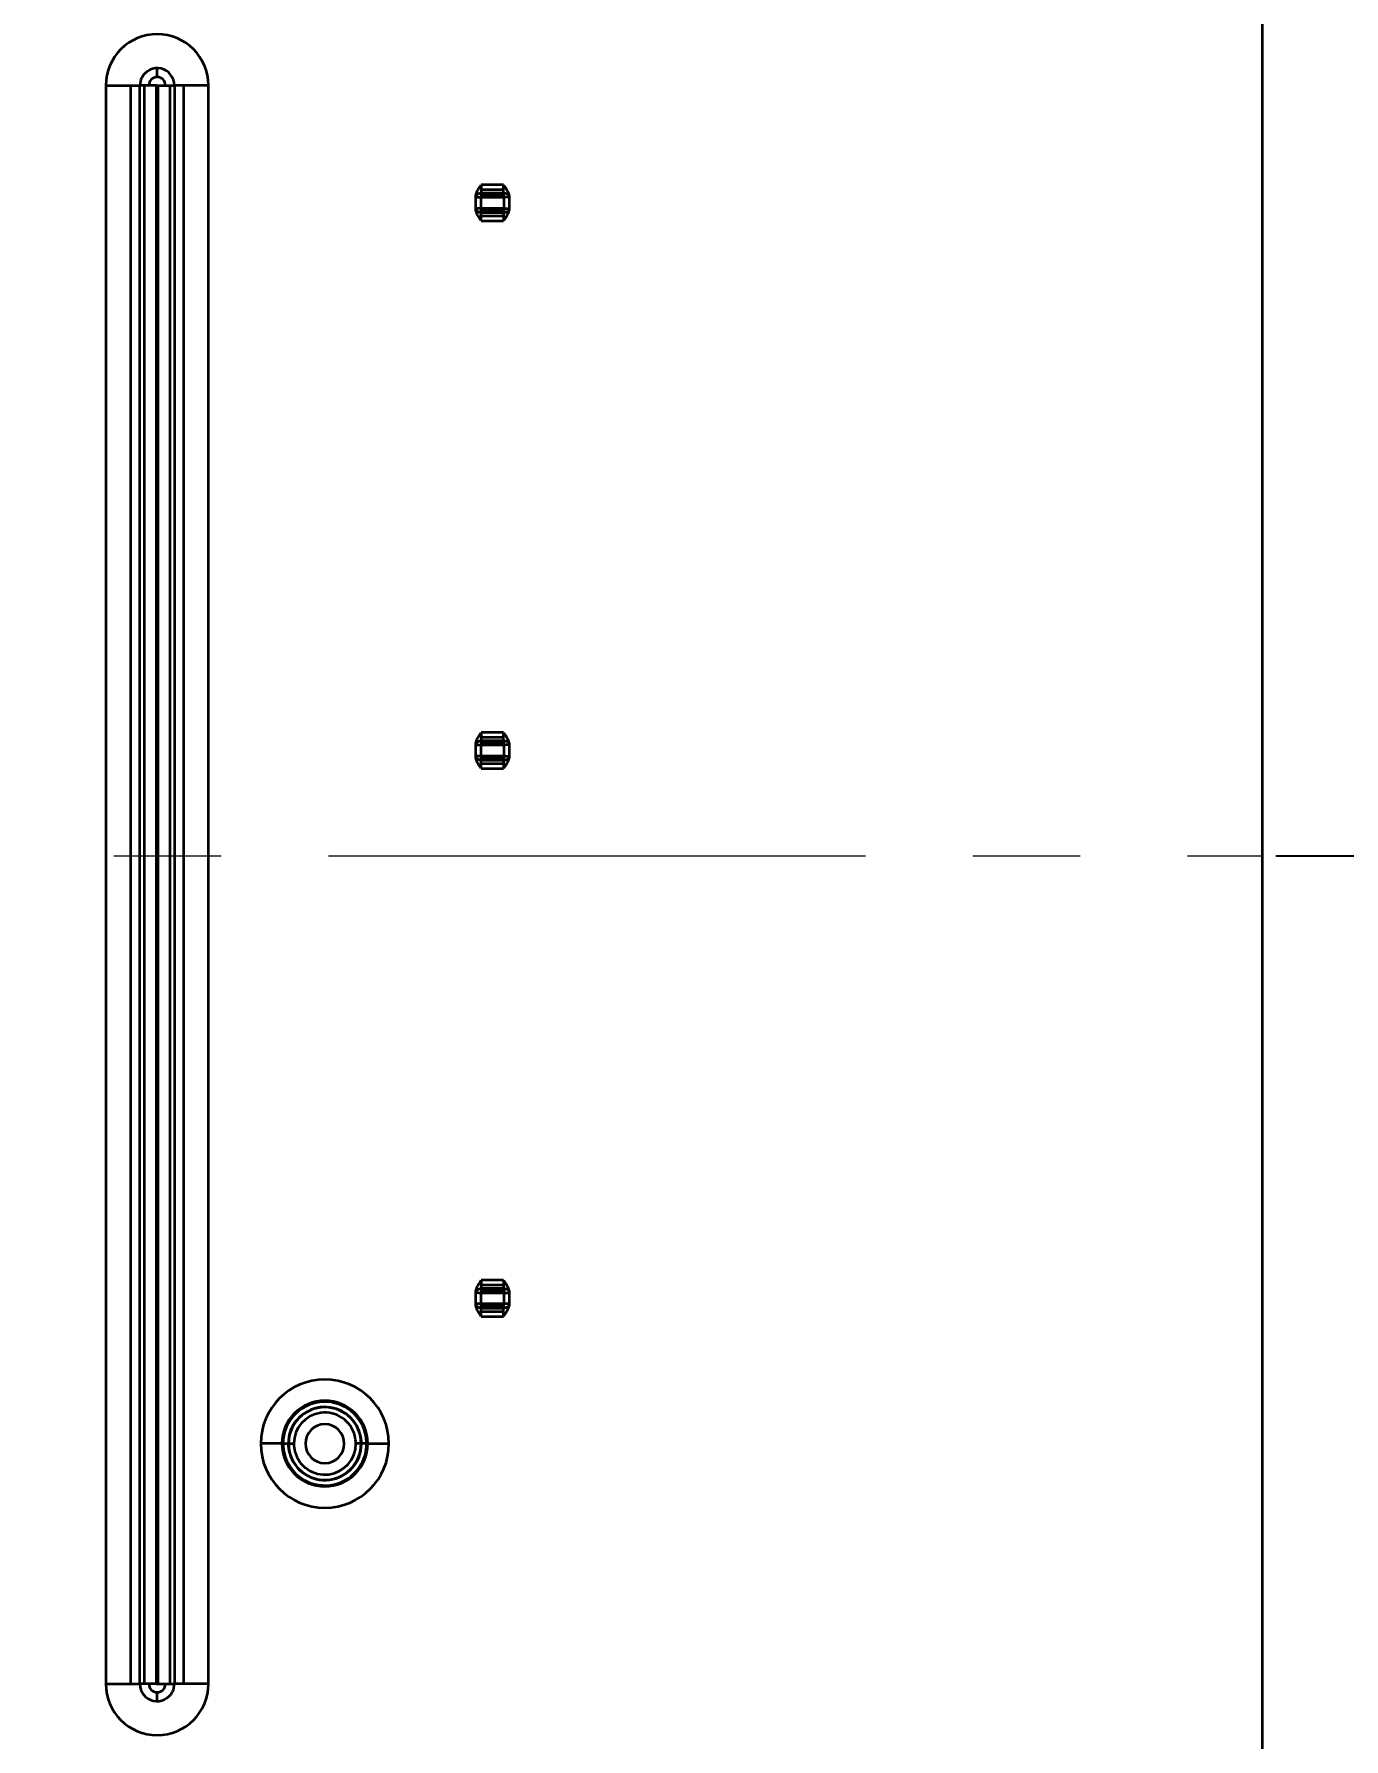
# Model space of a CAD drawing. Header units: millimetres. Extents: x -467 to 269, y 332 to 784.
# Drawn here: x -107.1 to 10.6, y 497.5 to 650.7 of the extents above; entities that cross this region are included whole.
import ezdxf

# ---------------------------------------------------------------- set-up
doc = ezdxf.new("R2010")
doc.units = ezdxf.units.MM
doc.linetypes.add('CENTER', pattern=[50.8, 31.75, -6.35, 6.35, -6.35])
doc.layers.add('1', color=7, linetype='Continuous', true_color=0xffffff)
doc.layers.add('10', color=7, linetype='Continuous', true_color=0xffffff)
doc.layers.add('dim', color=82, linetype='Continuous', lineweight=9)
doc.styles.add('Capful-A', font='')
doc.styles.get('Capful-A').set_extended_font_data('Microsoft YaHei')
doc.dimstyles.new('Capful-A-2.5', dxfattribs={"dimscale": 2.5, "dimtxt": 2.5, "dimasz": 2.5, "dimexe": 1.5, "dimexo": 1, "dimgap": 1.5, "dimtad": 0, "dimdsep": 46, "dimtxsty": 'Capful-A', "dimcen": 0, "dimclrt": 7, "dimazin": 2, "dimtfac": 1, "dimtmove": 0, "dimatfit": 3, "dimfxl": 0, "dimtolj": 1, "dimtzin": 0, "dimarcsym": 0})

# ---------------------------------------------------------------- blocks, each defined once
blk = doc.blocks.new('*D32')
at = {"layer": 'Defpoints', "color": 0, "transparency": 16777216}
for p in [(-231.74, 576.87), (3.26, 576.87)]:
    blk.add_point(p, dxfattribs=at)
at = {"layer": 'dim', "color": 0, "lineweight": -2, "transparency": 16777216}
blk.add_line((4.51, 576.87), (16.55, 576.87), dxfattribs=at)
at = {"layer": 'dim', "color": 7, "transparency": 16777216, "insert": (19.87, 576.87), "char_height": 6.25, "attachment_point": 5, "style": 'Capful-A', "bg_fill": 3, "box_fill_scale": 1.1, "bg_fill_color": 256, "bg_fill_true_color": 13158600, "bg_fill_transparency": 0}
blk.add_mtext('\\A1;0', dxfattribs=at)
at = {"layer": 'Defpoints', "color": 0, "transparency": 16777216}
blk.add_point((16.55, 576.87), dxfattribs=at)

msp = doc.modelspace()

# ---------------------------------------------------------------- linework, layer by layer
at = {"layer": '1', "color": 1, "linetype": 'CENTER', "lineweight": 18, "ltscale": 1.52}
msp.add_line((-466.737, 576.87), (3.263, 576.87), dxfattribs=at)
at = {"layer": '10', "color": 7, "linetype": 'Continuous', "lineweight": 35}
for p, q in [((3.263, 710.543), (3.263, 487.295)), ((-96.062, 646.873), (-96.062, 647.677)), ((-100.668, 646.128), (-100.668, 502.413)), ((-100.668, 646.128), (-97.611, 646.128)), ((-98.465, 646.128), (-98.465, 502.413)), ((-96.807, 646.128), (-97.611, 646.128)), ((-97.611, 502.413), (-97.611, 646.128)), ((-97.197, 502.413), (-97.197, 646.128)), ((-96.129, 646.128), (-96.807, 646.128)), ((-96.129, 646.128), (-95.995, 646.128)), ((-96.129, 502.413), (-96.129, 646.128)), ((-95.995, 646.128), (-95.317, 646.128)), ((-95.995, 646.128), (-95.995, 502.413)), ((-95.317, 646.128), (-94.513, 646.128)), ((-94.927, 646.128), (-94.927, 502.413)), ((-91.456, 646.128), (-94.513, 646.128)), ((-94.513, 646.128), (-94.513, 502.413)), ((-93.659, 502.413), (-93.659, 646.128)), ((-91.456, 502.413), (-91.456, 646.128)), ((-67.42, 635.072), (-67.42, 636.079)), ((-64.931, 637.202), (-66.92, 637.202)), ((-66.92, 637.202), (-66.92, 636.452)), ((-64.923, 636.752), (-66.92, 636.752)), ((-64.905, 636.452), (-66.92, 636.452)), ((-66.92, 636.303), (-64.905, 636.303)), ((-64.405, 636.079), (-64.405, 635.072)), ((-66.92, 636.078), (-64.905, 636.078)), ((-66.92, 635.073), (-66.92, 636.078)), ((-64.905, 635.073), (-66.92, 635.073)), ((-64.905, 634.848), (-66.92, 634.848)), ((-66.92, 634.698), (-64.905, 634.698)), ((-66.92, 633.949), (-66.92, 634.698)), ((-64.905, 636.078), (-64.905, 635.073)), ((-66.92, 634.399), (-64.923, 634.399)), ((-66.92, 633.949), (-64.931, 633.949)), ((-66.92, 587.957), (-66.92, 587.207)), ((-64.931, 587.957), (-66.92, 587.957)), ((-64.923, 587.507), (-66.92, 587.507)), ((-64.905, 587.207), (-66.92, 587.207)), ((-66.92, 587.058), (-64.905, 587.058)), ((-67.42, 585.827), (-67.42, 586.834)), ((-66.92, 585.828), (-66.92, 586.833)), ((-66.92, 586.833), (-64.905, 586.833)), ((-64.905, 585.828), (-66.92, 585.828)), ((-64.905, 585.603), (-66.92, 585.603)), ((-64.905, 586.833), (-64.905, 585.828)), ((-64.405, 586.834), (-64.405, 585.827)), ((-66.92, 585.453), (-64.905, 585.453)), ((-66.92, 584.704), (-66.92, 585.453)), ((-66.92, 585.154), (-64.923, 585.154)), ((-66.92, 584.704), (-64.931, 584.704)), ((-66.92, 538.712), (-66.92, 537.962)), ((-64.931, 538.712), (-66.92, 538.712)), ((-64.923, 538.262), (-66.92, 538.262)), ((-67.42, 536.582), (-67.42, 537.589)), ((-64.905, 537.962), (-66.92, 537.962)), ((-66.92, 537.813), (-64.905, 537.813)), ((-66.92, 537.588), (-64.905, 537.588)), ((-66.92, 536.583), (-66.92, 537.588)), ((-64.905, 536.583), (-66.92, 536.583)), ((-64.905, 537.588), (-64.905, 536.583)), ((-64.405, 537.589), (-64.405, 536.582)), ((-64.905, 536.358), (-66.92, 536.358)), ((-66.92, 536.208), (-64.905, 536.208)), ((-66.92, 535.459), (-66.92, 536.208)), ((-66.92, 535.909), (-64.923, 535.909)), ((-66.92, 535.459), (-64.931, 535.459)), ((-84.743, 524.02), (-86.751, 524.02)), ((-84.743, 524.02), (-84.278, 524.02)), ((-84.278, 524.02), (-83.776, 524.02)), ((-77.696, 524.02), (-78.198, 524.02)), ((-77.231, 524.02), (-77.696, 524.02)), ((-77.231, 524.02), (-75.223, 524.02)), ((-100.668, 502.413), (-97.611, 502.413)), ((-96.807, 502.413), (-97.611, 502.413)), ((-96.129, 502.413), (-96.807, 502.413)), ((-96.129, 502.413), (-95.995, 502.413)), ((-96.062, 500.864), (-96.062, 501.668)), ((-95.995, 502.413), (-95.317, 502.413)), ((-95.317, 502.413), (-94.513, 502.413)), ((-91.456, 502.413), (-94.513, 502.413))]:
    msp.add_line(p, q, dxfattribs=at)
for centre, radius, start, end in [((-96.062, 646.128), 4.606, 0, 180), ((-96.062, 646.128), 1.549, 153.57398, 180), ((-96.062, 646.128), 1.549, 0, 153.57398), ((-96.062, 646.128), 0.745, 360, 180), ((-80.987, 524.02), 5.764, 360, 180), ((-80.987, 524.02), 3.856, 360, 180), ((-80.987, 524.02), 3.756, 14.39835, 180), ((-80.987, 524.02), 3.291, 14.60303, 180), ((-80.987, 524.02), 3.266, 0, 180), ((-80.987, 524.02), 2.789, 14.60303, 180), ((-80.987, 524.02), 1.75, 0, 180), ((-80.987, 524.02), 2.789, 0, 14.60303), ((-80.987, 524.02), 3.291, 360, 14.60303), ((-80.987, 524.02), 3.756, 360, 14.39835), ((-80.987, 524.02), 5.764, 180, 360), ((-80.987, 524.02), 3.856, 180, 360), ((-80.987, 524.02), 3.756, 180, 194.39835), ((-80.987, 524.02), 3.756, 194.39835, 0), ((-80.987, 524.02), 3.291, 180, 194.60303), ((-80.987, 524.02), 3.266, 180, 0), ((-80.987, 524.02), 3.291, 194.60303, 360), ((-80.987, 524.02), 2.789, 180, 194.60303), ((-80.987, 524.02), 2.789, 194.60303, 0), ((-80.987, 524.02), 1.75, 180, 0), ((-96.062, 502.413), 4.606, 180, 360), ((-96.062, 502.413), 1.549, 180, 333.57398), ((-96.062, 502.413), 0.745, 180, 0), ((-96.062, 502.413), 1.549, 333.57398, 360)]:
    msp.add_arc(centre, radius, start, end, dxfattribs=at)
for points, knots in [([(-67.42, 636.079), (-67.42, 636.132), (-67.415, 636.184), (-67.399, 636.287), (-67.387, 636.338), (-67.365, 636.413), (-67.357, 636.438), (-67.339, 636.488), (-67.33, 636.512), (-67.3, 636.584), (-67.278, 636.631), (-67.207, 636.769), (-67.153, 636.858), (-67.068, 636.988), (-67.039, 637.031), (-66.98, 637.117), (-66.95, 637.159), (-66.92, 637.202)], [0, 0, 0, 0, 0.125, 0.125, 0.25, 0.25, 0.3125, 0.3125, 0.375, 0.375, 0.5, 0.5, 0.75, 0.75, 0.875, 0.875, 1, 1, 1, 1]), ([(-67.42, 636.079), (-67.42, 636.103), (-67.416, 636.128), (-67.404, 636.176), (-67.394, 636.199), (-67.369, 636.244), (-67.354, 636.266), (-67.317, 636.307), (-67.297, 636.326), (-67.25, 636.36), (-67.225, 636.376), (-67.17, 636.403), (-67.141, 636.415), (-67.081, 636.433), (-67.049, 636.441), (-66.985, 636.45), (-66.952, 636.452), (-66.92, 636.452)], [0, 0, 0, 0, 0.125, 0.125, 0.25, 0.25, 0.375, 0.375, 0.5, 0.5, 0.625, 0.625, 0.75, 0.75, 0.875, 0.875, 1, 1, 1, 1]), ([(-67.42, 636.079), (-67.419, 636.079), (-67.419, 636.079), (-67.419, 636.079), (-67.418, 636.079), (-67.418, 636.079), (-67.417, 636.079), (-67.415, 636.079), (-67.414, 636.079), (-67.412, 636.079), (-67.411, 636.08), (-67.409, 636.08), (-67.407, 636.08), (-67.404, 636.08), (-67.402, 636.08), (-67.399, 636.08), (-67.397, 636.08), (-67.394, 636.08), (-67.391, 636.08), (-67.388, 636.08), (-67.384, 636.08), (-67.381, 636.08), (-67.378, 636.081), (-67.374, 636.081), (-67.37, 636.081), (-67.367, 636.081), (-67.363, 636.081), (-67.359, 636.081), (-67.355, 636.081), (-67.351, 636.081), (-67.347, 636.081), (-67.342, 636.081), (-67.338, 636.081), (-67.334, 636.081), (-67.33, 636.081), (-67.325, 636.081), (-67.321, 636.081), (-67.316, 636.081), (-67.312, 636.081), (-67.307, 636.081), (-67.303, 636.081), (-67.298, 636.081), (-67.294, 636.081), (-67.289, 636.081), (-67.285, 636.081), (-67.28, 636.081), (-67.275, 636.081), (-67.266, 636.081), (-67.251, 636.081), (-67.231, 636.081), (-67.21, 636.081), (-67.188, 636.081), (-67.166, 636.08), (-67.144, 636.08), (-67.122, 636.08), (-67.099, 636.08), (-67.077, 636.079), (-67.054, 636.079), (-67.031, 636.079), (-67.009, 636.078), (-66.986, 636.078), (-66.964, 636.078), (-66.942, 636.078), (-66.927, 636.078), (-66.92, 636.078)], [0, 0, 0, 0, 0.0136478, 0.0271798, 0.0405953, 0.0538936, 0.067074, 0.080136, 0.0930789, 0.1059023, 0.1186057, 0.1311886, 0.1436508, 0.1559918, 0.1682113, 0.1803091, 0.1922849, 0.2041385, 0.2158698, 0.2274786, 0.2389648, 0.2503284, 0.2615693, 0.2726875, 0.283683, 0.2945559, 0.3053063, 0.3159342, 0.3264397, 0.336823, 0.3470844, 0.3572239, 0.3672418, 0.3771383, 0.3869136, 0.3965681, 0.4061021, 0.4155158, 0.4248096, 0.4339838, 0.4430387, 0.4519749, 0.4607925, 0.4694922, 0.4780742, 0.486539, 0.4948871, 0.5031189, 0.5379003, 0.572099, 0.6057284, 0.6388039, 0.6713424, 0.7033624, 0.7348839, 0.7659281, 0.7965176, 0.826676, 0.8564277, 0.8857983, 0.9148138, 0.9435011, 0.9718873, 1, 1, 1, 1]), ([(-66.92, 636.452), (-66.92, 636.429), (-66.92, 636.403), (-66.92, 636.346), (-66.92, 636.315), (-66.92, 636.251), (-66.92, 636.217), (-66.92, 636.148), (-66.92, 636.113), (-66.92, 636.078)], [0, 0, 0, 0, 0.25, 0.25, 0.5, 0.5, 0.75, 0.75, 1, 1, 1, 1]), ([(-64.905, 636.452), (-64.905, 636.456), (-64.906, 636.463), (-64.907, 636.473), (-64.908, 636.484), (-64.909, 636.495), (-64.909, 636.506), (-64.91, 636.517), (-64.911, 636.528), (-64.912, 636.54), (-64.913, 636.551), (-64.913, 636.563), (-64.914, 636.575), (-64.915, 636.587), (-64.916, 636.599), (-64.916, 636.611), (-64.917, 636.623), (-64.918, 636.635), (-64.918, 636.648), (-64.919, 636.66), (-64.92, 636.673), (-64.92, 636.686), (-64.921, 636.698), (-64.921, 636.711), (-64.922, 636.724), (-64.922, 636.737), (-64.923, 636.75), (-64.923, 636.764), (-64.924, 636.777), (-64.924, 636.79), (-64.925, 636.803), (-64.925, 636.817), (-64.926, 636.83), (-64.926, 636.844), (-64.927, 636.857), (-64.927, 636.871), (-64.927, 636.885), (-64.928, 636.898), (-64.928, 636.912), (-64.928, 636.926), (-64.929, 636.939), (-64.929, 636.953), (-64.929, 636.967), (-64.929, 636.981), (-64.93, 636.995), (-64.93, 637.009), (-64.93, 637.022), (-64.93, 637.036), (-64.93, 637.05), (-64.931, 637.064), (-64.931, 637.078), (-64.931, 637.092), (-64.931, 637.105), (-64.931, 637.119), (-64.931, 637.133), (-64.931, 637.147), (-64.931, 637.16), (-64.931, 637.174), (-64.931, 637.188), (-64.931, 637.197), (-64.931, 637.202)], [0, 0, 0, 0, 0.0183311, 0.0366236, 0.0548776, 0.0730931, 0.0912701, 0.1094087, 0.1275087, 0.1455704, 0.1635936, 0.1815784, 0.1995248, 0.2174328, 0.2353025, 0.2531338, 0.2709268, 0.2886814, 0.3063978, 0.3240758, 0.3417156, 0.3593172, 0.3768805, 0.3944055, 0.4118924, 0.4293411, 0.4467516, 0.4641239, 0.4814581, 0.4987542, 0.5160122, 0.5332321, 0.5504139, 0.5675577, 0.5846635, 0.6017312, 0.6187609, 0.6357527, 0.6527065, 0.6696223, 0.6865002, 0.7033402, 0.7201423, 0.7369066, 0.753633, 0.7703215, 0.7869723, 0.8035852, 0.8201604, 0.8366978, 0.8531975, 0.8696595, 0.8860838, 0.9024704, 0.9188194, 0.9351307, 0.9514044, 0.9676405, 0.983839, 1, 1, 1, 1]), ([(-64.905, 636.078), (-64.905, 636.113), (-64.905, 636.148), (-64.905, 636.217), (-64.905, 636.251), (-64.905, 636.315), (-64.905, 636.346), (-64.905, 636.403), (-64.905, 636.429), (-64.905, 636.452)], [0, 0, 0, 0, 0.25, 0.25, 0.5, 0.5, 0.75, 0.75, 1, 1, 1, 1]), ([(-66.92, 635.073), (-66.923, 635.073), (-66.93, 635.073), (-66.941, 635.073), (-66.951, 635.073), (-66.962, 635.073), (-66.973, 635.073), (-66.983, 635.073), (-66.994, 635.073), (-67.005, 635.073), (-67.015, 635.073), (-67.026, 635.073), (-67.037, 635.073), (-67.047, 635.073), (-67.058, 635.073), (-67.068, 635.073), (-67.079, 635.073), (-67.089, 635.073), (-67.099, 635.073), (-67.11, 635.073), (-67.12, 635.073), (-67.13, 635.073), (-67.14, 635.073), (-67.15, 635.073), (-67.16, 635.073), (-67.17, 635.073), (-67.18, 635.073), (-67.19, 635.073), (-67.2, 635.073), (-67.209, 635.073), (-67.219, 635.073), (-67.228, 635.073), (-67.237, 635.073), (-67.246, 635.073), (-67.255, 635.073), (-67.264, 635.073), (-67.272, 635.073), (-67.281, 635.073), (-67.289, 635.073), (-67.298, 635.073), (-67.306, 635.073), (-67.315, 635.073), (-67.323, 635.072), (-67.332, 635.072), (-67.34, 635.072), (-67.348, 635.072), (-67.356, 635.072), (-67.364, 635.072), (-67.372, 635.072), (-67.379, 635.072), (-67.386, 635.072), (-67.392, 635.072), (-67.398, 635.072), (-67.403, 635.072), (-67.408, 635.072), (-67.412, 635.073), (-67.415, 635.073), (-67.418, 635.073), (-67.419, 635.073), (-67.419, 635.073), (-67.42, 635.073)], [0, 0, 0, 0, 0.0135701, 0.0271556, 0.0407589, 0.0543827, 0.0680293, 0.0817013, 0.0954013, 0.1091316, 0.1228946, 0.1366929, 0.1505288, 0.1644047, 0.1783229, 0.1922858, 0.2062956, 0.2203546, 0.2344649, 0.2486287, 0.2628481, 0.2771253, 0.2914622, 0.3058607, 0.3203229, 0.3348505, 0.3494453, 0.3641092, 0.3788438, 0.3936507, 0.4085314, 0.4234875, 0.4385204, 0.4536314, 0.4688218, 0.4840929, 0.4994457, 0.5143941, 0.5299409, 0.5460907, 0.5628478, 0.5802164, 0.5982003, 0.6168031, 0.6360282, 0.6558785, 0.6763567, 0.697465, 0.7192052, 0.7415787, 0.7645862, 0.788228, 0.8125037, 0.8374124, 0.8629522, 0.8891206, 0.9159143, 0.9433291, 0.9713597, 1, 1, 1, 1]), ([(-66.92, 633.949), (-66.95, 633.992), (-66.98, 634.034), (-67.039, 634.12), (-67.068, 634.163), (-67.153, 634.293), (-67.207, 634.382), (-67.278, 634.52), (-67.3, 634.567), (-67.33, 634.639), (-67.339, 634.663), (-67.357, 634.713), (-67.365, 634.738), (-67.387, 634.813), (-67.399, 634.864), (-67.415, 634.967), (-67.42, 635.019), (-67.42, 635.072)], [0, 0, 0, 0, 0.125, 0.125, 0.25, 0.25, 0.5, 0.5, 0.625, 0.625, 0.6875, 0.6875, 0.75, 0.75, 0.875, 0.875, 1, 1, 1, 1]), ([(-66.92, 634.698), (-66.952, 634.698), (-66.985, 634.701), (-67.049, 634.71), (-67.081, 634.717), (-67.141, 634.736), (-67.17, 634.748), (-67.225, 634.775), (-67.25, 634.791), (-67.297, 634.825), (-67.317, 634.844), (-67.354, 634.885), (-67.369, 634.906), (-67.394, 634.952), (-67.404, 634.975), (-67.416, 635.023), (-67.42, 635.047), (-67.42, 635.072)], [0, 0, 0, 0, 0.125, 0.125, 0.25, 0.25, 0.375, 0.375, 0.5, 0.5, 0.625, 0.625, 0.75, 0.75, 0.875, 0.875, 1, 1, 1, 1]), ([(-66.92, 634.699), (-66.92, 634.722), (-66.92, 634.748), (-66.92, 634.805), (-66.92, 634.836), (-66.92, 634.9), (-66.92, 634.934), (-66.92, 635.003), (-66.92, 635.038), (-66.92, 635.073)], [0, 0, 0, 0, 0.25, 0.25, 0.5, 0.5, 0.75, 0.75, 1, 1, 1, 1]), ([(-64.905, 634.698), (-64.905, 634.695), (-64.909, 634.651), (-64.916, 634.55), (-64.925, 634.372), (-64.93, 634.166), (-64.931, 634.02), (-64.931, 633.949)], [0, 0, 0, 0, 0.0169539, 0.2357506, 0.4795553, 0.7504978, 1, 1, 1, 1]), ([(-64.406, 636.078), (-64.404, 636.078), (-64.406, 636.078), (-64.417, 636.078), (-64.425, 636.078), (-64.449, 636.078), (-64.464, 636.078), (-64.5, 636.078), (-64.521, 636.078), (-64.567, 636.078), (-64.593, 636.078), (-64.648, 636.078), (-64.678, 636.078), (-64.74, 636.078), (-64.772, 636.078), (-64.838, 636.078), (-64.871, 636.078), (-64.905, 636.078)], [0, 0, 0, 0, 0.125, 0.125, 0.25, 0.25, 0.375, 0.375, 0.5, 0.5, 0.625, 0.625, 0.75, 0.75, 0.875, 0.875, 1, 1, 1, 1]), ([(-64.905, 635.073), (-64.901, 635.073), (-64.894, 635.073), (-64.882, 635.073), (-64.87, 635.073), (-64.859, 635.073), (-64.847, 635.073), (-64.836, 635.073), (-64.824, 635.073), (-64.813, 635.073), (-64.802, 635.073), (-64.79, 635.073), (-64.779, 635.073), (-64.768, 635.073), (-64.757, 635.073), (-64.746, 635.073), (-64.735, 635.073), (-64.724, 635.073), (-64.714, 635.073), (-64.703, 635.073), (-64.692, 635.074), (-64.682, 635.074), (-64.672, 635.074), (-64.662, 635.074), (-64.651, 635.074), (-64.642, 635.074), (-64.632, 635.074), (-64.622, 635.074), (-64.613, 635.074), (-64.603, 635.074), (-64.594, 635.074), (-64.585, 635.074), (-64.577, 635.074), (-64.568, 635.075), (-64.559, 635.075), (-64.551, 635.075), (-64.541, 635.075), (-64.528, 635.075), (-64.514, 635.075), (-64.5, 635.075), (-64.487, 635.075), (-64.476, 635.075), (-64.465, 635.075), (-64.454, 635.075), (-64.445, 635.075), (-64.437, 635.075), (-64.43, 635.075), (-64.423, 635.075), (-64.418, 635.075), (-64.413, 635.074), (-64.41, 635.074), (-64.407, 635.073), (-64.405, 635.073), (-64.405, 635.073), (-64.405, 635.072), (-64.406, 635.072)], [0, 0, 0, 0, 0.0143366, 0.0286731, 0.0430097, 0.0573463, 0.0716829, 0.0860194, 0.100356, 0.1146926, 0.1290292, 0.1433659, 0.1577025, 0.1720391, 0.1863758, 0.2007124, 0.2150491, 0.2293858, 0.2437225, 0.2580593, 0.272396, 0.2867328, 0.3010696, 0.3154064, 0.3297433, 0.3440801, 0.358417, 0.3727539, 0.3870909, 0.4014279, 0.4157649, 0.4301019, 0.444439, 0.4587761, 0.4731132, 0.4874504, 0.5017876, 0.5294652, 0.5571423, 0.5848192, 0.6124958, 0.6401723, 0.6678488, 0.6955254, 0.7232022, 0.7508792, 0.7785565, 0.8062344, 0.8339128, 0.8615918, 0.8892716, 0.9169522, 0.9446337, 0.9723163, 1, 1, 1, 1]), ([(-64.905, 635.073), (-64.905, 635.038), (-64.905, 635.003), (-64.905, 634.934), (-64.905, 634.901), (-64.905, 634.836), (-64.905, 634.806), (-64.905, 634.749), (-64.905, 634.723), (-64.905, 634.7)], [0, 0, 0, 0, 0.25, 0.25, 0.5, 0.5, 0.75, 0.75, 1, 1, 1, 1]), ([(-67.42, 586.834), (-67.42, 586.887), (-67.415, 586.939), (-67.399, 587.042), (-67.387, 587.093), (-67.365, 587.168), (-67.357, 587.193), (-67.339, 587.243), (-67.33, 587.267), (-67.3, 587.339), (-67.278, 587.386), (-67.207, 587.524), (-67.153, 587.613), (-67.068, 587.743), (-67.039, 587.786), (-66.98, 587.872), (-66.95, 587.914), (-66.92, 587.957)], [0, 0, 0, 0, 0.125, 0.125, 0.25, 0.25, 0.3125, 0.3125, 0.375, 0.375, 0.5, 0.5, 0.75, 0.75, 0.875, 0.875, 1, 1, 1, 1]), ([(-67.42, 586.834), (-67.42, 586.858), (-67.416, 586.883), (-67.404, 586.931), (-67.394, 586.954), (-67.369, 586.999), (-67.354, 587.021), (-67.317, 587.062), (-67.297, 587.081), (-67.25, 587.115), (-67.225, 587.131), (-67.17, 587.158), (-67.141, 587.17), (-67.081, 587.188), (-67.049, 587.196), (-66.985, 587.205), (-66.952, 587.207), (-66.92, 587.207)], [0, 0, 0, 0, 0.125, 0.125, 0.25, 0.25, 0.375, 0.375, 0.5, 0.5, 0.625, 0.625, 0.75, 0.75, 0.875, 0.875, 1, 1, 1, 1]), ([(-66.92, 587.207), (-66.92, 587.184), (-66.92, 587.158), (-66.92, 587.101), (-66.92, 587.07), (-66.92, 587.006), (-66.92, 586.972), (-66.92, 586.903), (-66.92, 586.868), (-66.92, 586.833)], [0, 0, 0, 0, 0.25, 0.25, 0.5, 0.5, 0.75, 0.75, 1, 1, 1, 1]), ([(-64.905, 587.207), (-64.905, 587.211), (-64.906, 587.218), (-64.907, 587.228), (-64.908, 587.239), (-64.909, 587.25), (-64.909, 587.261), (-64.91, 587.272), (-64.911, 587.283), (-64.912, 587.295), (-64.913, 587.306), (-64.913, 587.318), (-64.914, 587.33), (-64.915, 587.342), (-64.916, 587.354), (-64.916, 587.366), (-64.917, 587.378), (-64.918, 587.39), (-64.918, 587.403), (-64.919, 587.415), (-64.92, 587.428), (-64.92, 587.441), (-64.921, 587.453), (-64.921, 587.466), (-64.922, 587.479), (-64.922, 587.492), (-64.923, 587.505), (-64.923, 587.519), (-64.924, 587.532), (-64.924, 587.545), (-64.925, 587.558), (-64.925, 587.572), (-64.926, 587.585), (-64.926, 587.599), (-64.927, 587.612), (-64.927, 587.626), (-64.927, 587.64), (-64.928, 587.653), (-64.928, 587.667), (-64.928, 587.681), (-64.929, 587.694), (-64.929, 587.708), (-64.929, 587.722), (-64.929, 587.736), (-64.93, 587.75), (-64.93, 587.764), (-64.93, 587.777), (-64.93, 587.791), (-64.93, 587.805), (-64.931, 587.819), (-64.931, 587.833), (-64.931, 587.847), (-64.931, 587.86), (-64.931, 587.874), (-64.931, 587.888), (-64.931, 587.902), (-64.931, 587.915), (-64.931, 587.929), (-64.931, 587.943), (-64.931, 587.952), (-64.931, 587.957)], [0, 0, 0, 0, 0.0183311, 0.0366236, 0.0548776, 0.0730931, 0.0912701, 0.1094087, 0.1275087, 0.1455704, 0.1635936, 0.1815784, 0.1995248, 0.2174328, 0.2353025, 0.2531338, 0.2709268, 0.2886814, 0.3063978, 0.3240758, 0.3417156, 0.3593172, 0.3768805, 0.3944055, 0.4118924, 0.4293411, 0.4467516, 0.4641239, 0.4814581, 0.4987542, 0.5160122, 0.5332321, 0.5504139, 0.5675577, 0.5846635, 0.6017312, 0.6187609, 0.6357527, 0.6527065, 0.6696223, 0.6865002, 0.7033402, 0.7201423, 0.7369066, 0.753633, 0.7703215, 0.7869723, 0.8035852, 0.8201604, 0.8366978, 0.8531975, 0.8696595, 0.8860838, 0.9024704, 0.9188194, 0.9351307, 0.9514044, 0.9676405, 0.983839, 1, 1, 1, 1]), ([(-64.905, 586.833), (-64.905, 586.868), (-64.905, 586.903), (-64.905, 586.972), (-64.905, 587.006), (-64.905, 587.07), (-64.905, 587.101), (-64.905, 587.158), (-64.905, 587.184), (-64.905, 587.207)], [0, 0, 0, 0, 0.25, 0.25, 0.5, 0.5, 0.75, 0.75, 1, 1, 1, 1]), ([(-67.42, 586.834), (-67.419, 586.834), (-67.419, 586.834), (-67.419, 586.834), (-67.418, 586.834), (-67.418, 586.834), (-67.417, 586.834), (-67.415, 586.834), (-67.414, 586.834), (-67.412, 586.834), (-67.411, 586.835), (-67.409, 586.835), (-67.407, 586.835), (-67.404, 586.835), (-67.402, 586.835), (-67.399, 586.835), (-67.397, 586.835), (-67.394, 586.835), (-67.391, 586.835), (-67.388, 586.835), (-67.384, 586.835), (-67.381, 586.835), (-67.378, 586.836), (-67.374, 586.836), (-67.37, 586.836), (-67.367, 586.836), (-67.363, 586.836), (-67.359, 586.836), (-67.355, 586.836), (-67.351, 586.836), (-67.347, 586.836), (-67.342, 586.836), (-67.338, 586.836), (-67.334, 586.836), (-67.33, 586.836), (-67.325, 586.836), (-67.321, 586.836), (-67.316, 586.836), (-67.312, 586.836), (-67.307, 586.836), (-67.303, 586.836), (-67.298, 586.836), (-67.294, 586.836), (-67.289, 586.836), (-67.285, 586.836), (-67.28, 586.836), (-67.275, 586.836), (-67.266, 586.836), (-67.251, 586.836), (-67.231, 586.836), (-67.21, 586.836), (-67.188, 586.836), (-67.166, 586.835), (-67.144, 586.835), (-67.122, 586.835), (-67.099, 586.835), (-67.077, 586.834), (-67.054, 586.834), (-67.031, 586.834), (-67.009, 586.833), (-66.986, 586.833), (-66.964, 586.833), (-66.942, 586.833), (-66.927, 586.833), (-66.92, 586.833)], [0, 0, 0, 0, 0.0136478, 0.0271798, 0.0405953, 0.0538936, 0.067074, 0.080136, 0.0930789, 0.1059023, 0.1186057, 0.1311886, 0.1436508, 0.1559918, 0.1682113, 0.1803091, 0.1922849, 0.2041385, 0.2158698, 0.2274786, 0.2389648, 0.2503284, 0.2615693, 0.2726875, 0.283683, 0.2945559, 0.3053063, 0.3159342, 0.3264397, 0.336823, 0.3470844, 0.3572239, 0.3672418, 0.3771383, 0.3869136, 0.3965681, 0.4061021, 0.4155158, 0.4248096, 0.4339838, 0.4430387, 0.4519749, 0.4607925, 0.4694922, 0.4780742, 0.486539, 0.4948871, 0.5031189, 0.5379003, 0.572099, 0.6057284, 0.6388039, 0.6713424, 0.7033624, 0.7348839, 0.7659281, 0.7965176, 0.826676, 0.8564277, 0.8857983, 0.9148138, 0.9435011, 0.9718873, 1, 1, 1, 1]), ([(-66.92, 585.828), (-66.923, 585.828), (-66.93, 585.828), (-66.941, 585.828), (-66.951, 585.828), (-66.962, 585.828), (-66.973, 585.828), (-66.983, 585.828), (-66.994, 585.828), (-67.005, 585.828), (-67.015, 585.828), (-67.026, 585.828), (-67.037, 585.828), (-67.047, 585.828), (-67.058, 585.828), (-67.068, 585.828), (-67.079, 585.828), (-67.089, 585.828), (-67.099, 585.828), (-67.11, 585.828), (-67.12, 585.828), (-67.13, 585.828), (-67.14, 585.828), (-67.15, 585.828), (-67.16, 585.828), (-67.17, 585.828), (-67.18, 585.828), (-67.19, 585.828), (-67.2, 585.828), (-67.209, 585.828), (-67.219, 585.828), (-67.228, 585.828), (-67.237, 585.828), (-67.246, 585.828), (-67.255, 585.828), (-67.264, 585.828), (-67.272, 585.828), (-67.281, 585.828), (-67.289, 585.828), (-67.298, 585.828), (-67.306, 585.828), (-67.315, 585.828), (-67.323, 585.827), (-67.332, 585.827), (-67.34, 585.827), (-67.348, 585.827), (-67.356, 585.827), (-67.364, 585.827), (-67.372, 585.827), (-67.379, 585.827), (-67.386, 585.827), (-67.392, 585.827), (-67.398, 585.827), (-67.403, 585.827), (-67.408, 585.827), (-67.412, 585.828), (-67.415, 585.828), (-67.418, 585.828), (-67.419, 585.828), (-67.419, 585.828), (-67.42, 585.828)], [0, 0, 0, 0, 0.0135701, 0.0271556, 0.0407589, 0.0543827, 0.0680293, 0.0817013, 0.0954013, 0.1091316, 0.1228946, 0.1366929, 0.1505288, 0.1644047, 0.1783229, 0.1922858, 0.2062956, 0.2203546, 0.2344649, 0.2486287, 0.2628481, 0.2771253, 0.2914622, 0.3058607, 0.3203229, 0.3348505, 0.3494453, 0.3641092, 0.3788438, 0.3936507, 0.4085314, 0.4234875, 0.4385204, 0.4536314, 0.4688218, 0.4840929, 0.4994457, 0.5143941, 0.5299409, 0.5460907, 0.5628478, 0.5802164, 0.5982003, 0.6168031, 0.6360282, 0.6558785, 0.6763567, 0.697465, 0.7192052, 0.7415787, 0.7645862, 0.788228, 0.8125037, 0.8374124, 0.8629522, 0.8891206, 0.9159143, 0.9433291, 0.9713597, 1, 1, 1, 1]), ([(-66.92, 584.704), (-66.95, 584.747), (-66.98, 584.789), (-67.039, 584.875), (-67.068, 584.918), (-67.153, 585.048), (-67.207, 585.137), (-67.278, 585.275), (-67.3, 585.322), (-67.33, 585.394), (-67.339, 585.418), (-67.357, 585.468), (-67.365, 585.493), (-67.387, 585.568), (-67.399, 585.619), (-67.415, 585.722), (-67.42, 585.774), (-67.42, 585.827)], [0, 0, 0, 0, 0.125, 0.125, 0.25, 0.25, 0.5, 0.5, 0.625, 0.625, 0.6875, 0.6875, 0.75, 0.75, 0.875, 0.875, 1, 1, 1, 1]), ([(-66.92, 585.453), (-66.952, 585.453), (-66.985, 585.456), (-67.049, 585.465), (-67.081, 585.472), (-67.141, 585.491), (-67.17, 585.503), (-67.225, 585.53), (-67.25, 585.546), (-67.297, 585.58), (-67.317, 585.599), (-67.354, 585.64), (-67.369, 585.661), (-67.394, 585.707), (-67.404, 585.73), (-67.416, 585.778), (-67.42, 585.802), (-67.42, 585.827)], [0, 0, 0, 0, 0.125, 0.125, 0.25, 0.25, 0.375, 0.375, 0.5, 0.5, 0.625, 0.625, 0.75, 0.75, 0.875, 0.875, 1, 1, 1, 1]), ([(-66.92, 585.454), (-66.92, 585.477), (-66.92, 585.503), (-66.92, 585.56), (-66.92, 585.591), (-66.92, 585.655), (-66.92, 585.689), (-66.92, 585.758), (-66.92, 585.793), (-66.92, 585.828)], [0, 0, 0, 0, 0.25, 0.25, 0.5, 0.5, 0.75, 0.75, 1, 1, 1, 1]), ([(-64.406, 586.833), (-64.404, 586.833), (-64.406, 586.833), (-64.417, 586.833), (-64.425, 586.833), (-64.449, 586.833), (-64.464, 586.833), (-64.5, 586.833), (-64.521, 586.833), (-64.567, 586.833), (-64.593, 586.833), (-64.648, 586.833), (-64.678, 586.833), (-64.74, 586.833), (-64.772, 586.833), (-64.838, 586.833), (-64.871, 586.833), (-64.905, 586.833)], [0, 0, 0, 0, 0.125, 0.125, 0.25, 0.25, 0.375, 0.375, 0.5, 0.5, 0.625, 0.625, 0.75, 0.75, 0.875, 0.875, 1, 1, 1, 1]), ([(-64.905, 585.828), (-64.901, 585.828), (-64.894, 585.828), (-64.882, 585.828), (-64.87, 585.828), (-64.859, 585.828), (-64.847, 585.828), (-64.836, 585.828), (-64.824, 585.828), (-64.813, 585.828), (-64.802, 585.828), (-64.79, 585.828), (-64.779, 585.828), (-64.768, 585.828), (-64.757, 585.828), (-64.746, 585.828), (-64.735, 585.828), (-64.724, 585.828), (-64.714, 585.828), (-64.703, 585.828), (-64.692, 585.829), (-64.682, 585.829), (-64.672, 585.829), (-64.662, 585.829), (-64.651, 585.829), (-64.642, 585.829), (-64.632, 585.829), (-64.622, 585.829), (-64.613, 585.829), (-64.603, 585.829), (-64.594, 585.829), (-64.585, 585.829), (-64.577, 585.829), (-64.568, 585.83), (-64.559, 585.83), (-64.551, 585.83), (-64.541, 585.83), (-64.528, 585.83), (-64.514, 585.83), (-64.5, 585.83), (-64.487, 585.83), (-64.476, 585.83), (-64.465, 585.83), (-64.454, 585.83), (-64.445, 585.83), (-64.437, 585.83), (-64.43, 585.83), (-64.423, 585.83), (-64.418, 585.83), (-64.413, 585.829), (-64.41, 585.829), (-64.407, 585.828), (-64.405, 585.828), (-64.405, 585.828), (-64.405, 585.827), (-64.406, 585.827)], [0, 0, 0, 0, 0.0143366, 0.0286731, 0.0430097, 0.0573463, 0.0716829, 0.0860194, 0.100356, 0.1146926, 0.1290292, 0.1433659, 0.1577025, 0.1720391, 0.1863758, 0.2007124, 0.2150491, 0.2293858, 0.2437225, 0.2580593, 0.272396, 0.2867328, 0.3010696, 0.3154064, 0.3297433, 0.3440801, 0.358417, 0.3727539, 0.3870909, 0.4014279, 0.4157649, 0.4301019, 0.444439, 0.4587761, 0.4731132, 0.4874504, 0.5017876, 0.5294652, 0.5571423, 0.5848192, 0.6124958, 0.6401723, 0.6678488, 0.6955254, 0.7232022, 0.7508792, 0.7785565, 0.8062344, 0.8339128, 0.8615918, 0.8892716, 0.9169522, 0.9446337, 0.9723163, 1, 1, 1, 1]), ([(-64.905, 585.828), (-64.905, 585.793), (-64.905, 585.758), (-64.905, 585.689), (-64.905, 585.656), (-64.905, 585.591), (-64.905, 585.561), (-64.905, 585.504), (-64.905, 585.478), (-64.905, 585.455)], [0, 0, 0, 0, 0.25, 0.25, 0.5, 0.5, 0.75, 0.75, 1, 1, 1, 1]), ([(-64.905, 585.453), (-64.905, 585.45), (-64.909, 585.406), (-64.916, 585.305), (-64.925, 585.127), (-64.93, 584.921), (-64.931, 584.775), (-64.931, 584.704)], [0, 0, 0, 0, 0.0169539, 0.2357506, 0.4795553, 0.7504978, 1, 1, 1, 1]), ([(-67.42, 537.589), (-67.42, 537.642), (-67.415, 537.694), (-67.399, 537.797), (-67.387, 537.848), (-67.365, 537.923), (-67.357, 537.948), (-67.339, 537.998), (-67.33, 538.022), (-67.3, 538.094), (-67.278, 538.141), (-67.207, 538.279), (-67.153, 538.368), (-67.068, 538.498), (-67.039, 538.541), (-66.98, 538.627), (-66.95, 538.669), (-66.92, 538.712)], [0, 0, 0, 0, 0.125, 0.125, 0.25, 0.25, 0.3125, 0.3125, 0.375, 0.375, 0.5, 0.5, 0.75, 0.75, 0.875, 0.875, 1, 1, 1, 1]), ([(-64.931, 538.712), (-64.931, 538.663), (-64.931, 538.545), (-64.927, 538.356), (-64.919, 538.15), (-64.91, 538.024), (-64.905, 537.965), (-64.905, 537.962)], [0, 0, 0, 0, 0.1739153, 0.4177112, 0.6887125, 0.9877786, 1, 1, 1, 1]), ([(-67.42, 537.589), (-67.42, 537.613), (-67.416, 537.638), (-67.404, 537.686), (-67.394, 537.709), (-67.369, 537.754), (-67.354, 537.776), (-67.317, 537.817), (-67.297, 537.836), (-67.25, 537.87), (-67.225, 537.886), (-67.17, 537.913), (-67.141, 537.925), (-67.081, 537.943), (-67.049, 537.951), (-66.985, 537.96), (-66.952, 537.962), (-66.92, 537.962)], [0, 0, 0, 0, 0.125, 0.125, 0.25, 0.25, 0.375, 0.375, 0.5, 0.5, 0.625, 0.625, 0.75, 0.75, 0.875, 0.875, 1, 1, 1, 1]), ([(-67.42, 537.589), (-67.419, 537.589), (-67.419, 537.589), (-67.419, 537.589), (-67.418, 537.589), (-67.418, 537.589), (-67.417, 537.589), (-67.415, 537.589), (-67.414, 537.589), (-67.412, 537.589), (-67.411, 537.59), (-67.409, 537.59), (-67.407, 537.59), (-67.404, 537.59), (-67.402, 537.59), (-67.399, 537.59), (-67.397, 537.59), (-67.394, 537.59), (-67.391, 537.59), (-67.388, 537.59), (-67.384, 537.59), (-67.381, 537.59), (-67.378, 537.591), (-67.374, 537.591), (-67.37, 537.591), (-67.367, 537.591), (-67.363, 537.591), (-67.359, 537.591), (-67.355, 537.591), (-67.351, 537.591), (-67.347, 537.591), (-67.342, 537.591), (-67.338, 537.591), (-67.334, 537.591), (-67.33, 537.591), (-67.325, 537.591), (-67.321, 537.591), (-67.316, 537.591), (-67.312, 537.591), (-67.307, 537.591), (-67.303, 537.591), (-67.298, 537.591), (-67.294, 537.591), (-67.289, 537.591), (-67.285, 537.591), (-67.28, 537.591), (-67.275, 537.591), (-67.266, 537.591), (-67.251, 537.591), (-67.231, 537.591), (-67.21, 537.591), (-67.188, 537.591), (-67.166, 537.59), (-67.144, 537.59), (-67.122, 537.59), (-67.099, 537.59), (-67.077, 537.589), (-67.054, 537.589), (-67.031, 537.589), (-67.009, 537.588), (-66.986, 537.588), (-66.964, 537.588), (-66.942, 537.588), (-66.927, 537.588), (-66.92, 537.588)], [0, 0, 0, 0, 0.0136478, 0.0271798, 0.0405953, 0.0538936, 0.067074, 0.080136, 0.0930789, 0.1059023, 0.1186057, 0.1311886, 0.1436508, 0.1559918, 0.1682113, 0.1803091, 0.1922849, 0.2041385, 0.2158698, 0.2274786, 0.2389648, 0.2503284, 0.2615693, 0.2726875, 0.283683, 0.2945559, 0.3053063, 0.3159342, 0.3264397, 0.336823, 0.3470844, 0.3572239, 0.3672418, 0.3771383, 0.3869136, 0.3965681, 0.4061021, 0.4155158, 0.4248096, 0.4339838, 0.4430387, 0.4519749, 0.4607925, 0.4694922, 0.4780742, 0.486539, 0.4948871, 0.5031189, 0.5379003, 0.572099, 0.6057284, 0.6388039, 0.6713424, 0.7033624, 0.7348839, 0.7659281, 0.7965176, 0.826676, 0.8564277, 0.8857983, 0.9148138, 0.9435011, 0.9718873, 1, 1, 1, 1]), ([(-66.92, 536.583), (-66.923, 536.583), (-66.93, 536.583), (-66.941, 536.583), (-66.951, 536.583), (-66.962, 536.583), (-66.973, 536.583), (-66.983, 536.583), (-66.994, 536.583), (-67.005, 536.583), (-67.015, 536.583), (-67.026, 536.583), (-67.037, 536.583), (-67.047, 536.583), (-67.058, 536.583), (-67.068, 536.583), (-67.079, 536.583), (-67.089, 536.583), (-67.099, 536.583), (-67.11, 536.583), (-67.12, 536.583), (-67.13, 536.583), (-67.14, 536.583), (-67.15, 536.583), (-67.16, 536.583), (-67.17, 536.583), (-67.18, 536.583), (-67.19, 536.583), (-67.2, 536.583), (-67.209, 536.583), (-67.219, 536.583), (-67.228, 536.583), (-67.237, 536.583), (-67.246, 536.583), (-67.255, 536.583), (-67.264, 536.583), (-67.272, 536.583), (-67.281, 536.583), (-67.289, 536.583), (-67.298, 536.583), (-67.306, 536.583), (-67.315, 536.583), (-67.323, 536.582), (-67.332, 536.582), (-67.34, 536.582), (-67.348, 536.582), (-67.356, 536.582), (-67.364, 536.582), (-67.372, 536.582), (-67.379, 536.582), (-67.386, 536.582), (-67.392, 536.582), (-67.398, 536.582), (-67.403, 536.582), (-67.408, 536.582), (-67.412, 536.583), (-67.415, 536.583), (-67.418, 536.583), (-67.419, 536.583), (-67.419, 536.583), (-67.42, 536.583)], [0, 0, 0, 0, 0.0135701, 0.0271556, 0.0407589, 0.0543827, 0.0680293, 0.0817013, 0.0954013, 0.1091316, 0.1228946, 0.1366929, 0.1505288, 0.1644047, 0.1783229, 0.1922858, 0.2062956, 0.2203546, 0.2344649, 0.2486287, 0.2628481, 0.2771253, 0.2914622, 0.3058607, 0.3203229, 0.3348505, 0.3494453, 0.3641092, 0.3788438, 0.3936507, 0.4085314, 0.4234875, 0.4385204, 0.4536314, 0.4688218, 0.4840929, 0.4994457, 0.5143941, 0.5299409, 0.5460907, 0.5628478, 0.5802164, 0.5982003, 0.6168031, 0.6360282, 0.6558785, 0.6763567, 0.697465, 0.7192052, 0.7415787, 0.7645862, 0.788228, 0.8125037, 0.8374124, 0.8629522, 0.8891206, 0.9159143, 0.9433291, 0.9713597, 1, 1, 1, 1]), ([(-66.92, 535.459), (-66.95, 535.502), (-66.98, 535.544), (-67.039, 535.63), (-67.068, 535.673), (-67.153, 535.803), (-67.207, 535.892), (-67.278, 536.03), (-67.3, 536.077), (-67.33, 536.149), (-67.339, 536.173), (-67.357, 536.223), (-67.365, 536.248), (-67.387, 536.323), (-67.399, 536.374), (-67.415, 536.477), (-67.42, 536.529), (-67.42, 536.582)], [0, 0, 0, 0, 0.125, 0.125, 0.25, 0.25, 0.5, 0.5, 0.625, 0.625, 0.6875, 0.6875, 0.75, 0.75, 0.875, 0.875, 1, 1, 1, 1]), ([(-66.92, 536.208), (-66.952, 536.208), (-66.985, 536.211), (-67.049, 536.22), (-67.081, 536.227), (-67.141, 536.246), (-67.17, 536.258), (-67.225, 536.285), (-67.25, 536.301), (-67.297, 536.335), (-67.317, 536.354), (-67.354, 536.395), (-67.369, 536.416), (-67.394, 536.462), (-67.404, 536.485), (-67.416, 536.533), (-67.42, 536.557), (-67.42, 536.582)], [0, 0, 0, 0, 0.125, 0.125, 0.25, 0.25, 0.375, 0.375, 0.5, 0.5, 0.625, 0.625, 0.75, 0.75, 0.875, 0.875, 1, 1, 1, 1]), ([(-66.92, 537.962), (-66.92, 537.939), (-66.92, 537.913), (-66.92, 537.856), (-66.92, 537.825), (-66.92, 537.761), (-66.92, 537.727), (-66.92, 537.658), (-66.92, 537.623), (-66.92, 537.588)], [0, 0, 0, 0, 0.25, 0.25, 0.5, 0.5, 0.75, 0.75, 1, 1, 1, 1]), ([(-66.92, 536.209), (-66.92, 536.232), (-66.92, 536.258), (-66.92, 536.315), (-66.92, 536.346), (-66.92, 536.41), (-66.92, 536.444), (-66.92, 536.513), (-66.92, 536.548), (-66.92, 536.583)], [0, 0, 0, 0, 0.25, 0.25, 0.5, 0.5, 0.75, 0.75, 1, 1, 1, 1]), ([(-64.905, 537.962), (-64.905, 537.939), (-64.905, 537.912), (-64.905, 537.856), (-64.905, 537.825), (-64.905, 537.761), (-64.905, 537.727), (-64.905, 537.658), (-64.905, 537.623), (-64.905, 537.588)], [0, 0, 0, 0, 0.25, 0.25, 0.5, 0.5, 0.75, 0.75, 1, 1, 1, 1]), ([(-64.905, 537.588), (-64.901, 537.588), (-64.894, 537.588), (-64.883, 537.588), (-64.872, 537.588), (-64.862, 537.588), (-64.851, 537.588), (-64.84, 537.588), (-64.829, 537.588), (-64.818, 537.588), (-64.807, 537.588), (-64.796, 537.588), (-64.785, 537.588), (-64.775, 537.588), (-64.764, 537.588), (-64.753, 537.588), (-64.742, 537.588), (-64.732, 537.588), (-64.721, 537.588), (-64.711, 537.588), (-64.7, 537.588), (-64.69, 537.588), (-64.679, 537.588), (-64.669, 537.588), (-64.659, 537.588), (-64.649, 537.588), (-64.639, 537.588), (-64.629, 537.588), (-64.619, 537.588), (-64.609, 537.588), (-64.6, 537.588), (-64.59, 537.588), (-64.581, 537.588), (-64.572, 537.588), (-64.563, 537.588), (-64.554, 537.588), (-64.546, 537.588), (-64.538, 537.588), (-64.53, 537.588), (-64.522, 537.588), (-64.514, 537.588), (-64.506, 537.588), (-64.498, 537.588), (-64.491, 537.589), (-64.483, 537.589), (-64.475, 537.589), (-64.467, 537.589), (-64.46, 537.589), (-64.452, 537.589), (-64.445, 537.589), (-64.439, 537.589), (-64.433, 537.589), (-64.427, 537.589), (-64.422, 537.589), (-64.417, 537.589), (-64.413, 537.588), (-64.41, 537.588), (-64.407, 537.588), (-64.406, 537.588), (-64.405, 537.588), (-64.405, 537.588), (-64.406, 537.588)], [0, 0, 0, 0, 0.0135311, 0.0270789, 0.0406458, 0.0542347, 0.067848, 0.0814884, 0.0951584, 0.1088608, 0.1225979, 0.1363723, 0.1501866, 0.1640431, 0.1779445, 0.1918929, 0.2058909, 0.2199407, 0.2340446, 0.2482048, 0.2624236, 0.2767031, 0.2910454, 0.3054524, 0.3199263, 0.3344688, 0.3490818, 0.3637672, 0.3785266, 0.3933617, 0.4082741, 0.4232653, 0.4383367, 0.4534897, 0.4687255, 0.4840454, 0.4994505, 0.5130344, 0.52723, 0.5420415, 0.557473, 0.5735284, 0.5902115, 0.6075256, 0.625474, 0.6440598, 0.6632853, 0.6831531, 0.7036649, 0.7248222, 0.7466261, 0.7690769, 0.7921746, 0.8159184, 0.840307, 0.8653382, 0.891009, 0.9173158, 0.9442539, 0.9718175, 1, 1, 1, 1]), ([(-64.406, 536.582), (-64.405, 536.582), (-64.405, 536.582), (-64.405, 536.582), (-64.405, 536.582), (-64.406, 536.582), (-64.406, 536.582), (-64.407, 536.582), (-64.408, 536.582), (-64.41, 536.582), (-64.411, 536.581), (-64.413, 536.581), (-64.415, 536.581), (-64.417, 536.581), (-64.419, 536.581), (-64.421, 536.581), (-64.424, 536.581), (-64.426, 536.581), (-64.429, 536.581), (-64.432, 536.581), (-64.435, 536.58), (-64.438, 536.58), (-64.442, 536.58), (-64.445, 536.58), (-64.449, 536.58), (-64.452, 536.58), (-64.456, 536.58), (-64.46, 536.58), (-64.463, 536.58), (-64.467, 536.58), (-64.471, 536.58), (-64.475, 536.58), (-64.479, 536.58), (-64.484, 536.58), (-64.488, 536.58), (-64.492, 536.58), (-64.496, 536.58), (-64.501, 536.58), (-64.505, 536.58), (-64.509, 536.58), (-64.514, 536.58), (-64.518, 536.58), (-64.522, 536.58), (-64.527, 536.58), (-64.531, 536.58), (-64.536, 536.58), (-64.54, 536.58), (-64.549, 536.58), (-64.563, 536.58), (-64.583, 536.58), (-64.603, 536.58), (-64.623, 536.58), (-64.644, 536.58), (-64.666, 536.581), (-64.687, 536.581), (-64.709, 536.581), (-64.731, 536.581), (-64.753, 536.582), (-64.775, 536.582), (-64.797, 536.582), (-64.818, 536.582), (-64.84, 536.583), (-64.862, 536.583), (-64.884, 536.583), (-64.898, 536.583), (-64.905, 536.583)], [0, 0, 0, 0, 0.013757, 0.0273896, 0.0408971, 0.0542787, 0.0675336, 0.0806612, 0.0936607, 0.1065317, 0.1192735, 0.1318857, 0.1443678, 0.1567194, 0.1689402, 0.1810298, 0.192988, 0.2048145, 0.2165091, 0.2280717, 0.2395021, 0.2508002, 0.2619659, 0.2729993, 0.2839003, 0.2946689, 0.3053053, 0.3158094, 0.3261815, 0.3364216, 0.3465299, 0.3565066, 0.3663518, 0.376066, 0.3856492, 0.3951018, 0.404424, 0.4136161, 0.4226786, 0.4316117, 0.4404158, 0.4490912, 0.4576385, 0.4660579, 0.4743499, 0.4825149, 0.4905534, 0.4984658, 0.5315917, 0.5641853, 0.5962578, 0.627822, 0.6588921, 0.6894837, 0.7196137, 0.7493004, 0.7785629, 0.8074217, 0.8358978, 0.8640135, 0.8917914, 0.9192549, 0.9464279, 0.9733348, 1, 1, 1, 1]), ([(-64.905, 536.208), (-64.905, 536.232), (-64.905, 536.258), (-64.905, 536.315), (-64.905, 536.346), (-64.905, 536.41), (-64.905, 536.444), (-64.905, 536.513), (-64.905, 536.548), (-64.905, 536.583)], [0, 0, 0, 0, 0.25, 0.25, 0.5, 0.5, 0.75, 0.75, 1, 1, 1, 1]), ([(-64.931, 535.459), (-64.931, 535.464), (-64.931, 535.474), (-64.931, 535.489), (-64.931, 535.504), (-64.931, 535.519), (-64.931, 535.534), (-64.931, 535.55), (-64.931, 535.565), (-64.931, 535.58), (-64.931, 535.595), (-64.93, 535.61), (-64.93, 535.625), (-64.93, 535.64), (-64.93, 535.655), (-64.93, 535.671), (-64.929, 535.686), (-64.929, 535.701), (-64.929, 535.716), (-64.928, 535.731), (-64.928, 535.746), (-64.928, 535.761), (-64.927, 535.776), (-64.927, 535.791), (-64.926, 535.806), (-64.926, 535.821), (-64.926, 535.835), (-64.925, 535.85), (-64.925, 535.865), (-64.924, 535.879), (-64.924, 535.894), (-64.923, 535.908), (-64.922, 535.923), (-64.922, 535.937), (-64.921, 535.951), (-64.921, 535.965), (-64.92, 535.979), (-64.919, 535.993), (-64.919, 536.007), (-64.918, 536.02), (-64.917, 536.034), (-64.916, 536.047), (-64.916, 536.061), (-64.915, 536.074), (-64.914, 536.087), (-64.913, 536.1), (-64.912, 536.112), (-64.912, 536.125), (-64.911, 536.137), (-64.91, 536.15), (-64.909, 536.162), (-64.908, 536.174), (-64.907, 536.185), (-64.906, 536.197), (-64.905, 536.205), (-64.905, 536.208)], [0, 0, 0, 0, 0.0176824, 0.0354099, 0.0531827, 0.0710006, 0.0888638, 0.1067723, 0.1247262, 0.1427253, 0.1607698, 0.1788597, 0.196995, 0.2151758, 0.233402, 0.2516737, 0.2699909, 0.2883536, 0.3067619, 0.3252158, 0.3437154, 0.3622605, 0.3808513, 0.3994878, 0.41817, 0.4368979, 0.4556716, 0.4744911, 0.4933563, 0.5122674, 0.5312243, 0.5502271, 0.5692758, 0.5883704, 0.6075109, 0.6266974, 0.6459299, 0.6652083, 0.6845328, 0.7039033, 0.7233199, 0.7427826, 0.7622914, 0.7818462, 0.8014473, 0.8210945, 0.8407879, 0.8605275, 0.8803133, 0.9001453, 0.9200237, 0.9399483, 0.9599192, 0.9799364, 1, 1, 1, 1])]:
    msp.add_open_spline(points, degree=3, knots=knots, dxfattribs=at)
for points, degree in [([(-64.931, 637.202), (-64.406, 636.456), (-64.406, 636.079)], 2), ([(-64.442, 636.225), (-64.448, 636.354)], 1), ([(-64.406, 635.072), (-64.406, 634.695), (-64.931, 633.949)], 2), ([(-64.448, 634.797), (-64.442, 634.926)], 1), ([(-64.931, 587.957), (-64.406, 587.211), (-64.406, 586.834)], 2), ([(-64.442, 586.98), (-64.448, 587.109)], 1), ([(-64.406, 585.827), (-64.406, 585.45), (-64.931, 584.704)], 2), ([(-64.448, 585.552), (-64.442, 585.681)], 1), ([(-64.931, 538.712), (-64.406, 537.966), (-64.406, 537.589)], 2), ([(-64.406, 536.582), (-64.406, 536.205), (-64.931, 535.459)], 2), ([(-64.442, 537.735), (-64.448, 537.864)], 1), ([(-64.448, 536.307), (-64.442, 536.436)], 1)]:
    msp.add_open_spline(points, degree=degree, dxfattribs=at)
for points, weights in [([(-64.905, 636.452), (-64.606, 636.46), (-64.397, 636.306), (-64.406, 636.082)], [1.18017932139, 0.941000471054, 0.939944905372, 1.17701262434]), ([(-64.406, 635.069), (-64.397, 634.845), (-64.606, 634.691), (-64.905, 634.698)], [1.17700561901, 0.939945856179, 0.941002818688, 1.18017650653]), ([(-64.905, 587.207), (-64.606, 587.215), (-64.397, 587.061), (-64.406, 586.837)], [1.18017932139, 0.941000471054, 0.939944905372, 1.17701262434]), ([(-64.406, 585.824), (-64.397, 585.6), (-64.606, 585.446), (-64.905, 585.453)], [1.177005619, 0.939945856179, 0.941002818688, 1.18017650653]), ([(-64.905, 537.962), (-64.606, 537.97), (-64.397, 537.816), (-64.406, 537.592)], [1.1801751714, 0.941001405269, 0.939946284847, 1.17700981013]), ([(-64.406, 536.579), (-64.397, 536.355), (-64.606, 536.201), (-64.905, 536.208)], [1.17701923101, 0.939945828454, 0.940998240869, 1.18017646825])]:
    msp.add_rational_spline(points, weights, degree=3, dxfattribs=at)

# ---------------------------------------------------------------- next in the draw order: dimensions: what is measured, and where the dimension line sits
at = {"layer": 'dim'}
dim = msp.add_ordinate_dim(feature_location=(3.262971648, 576.870444756), offset=(13.29196696, 0), dtype=0, origin=(-231.737028352, 576.870444756), dimstyle='Capful-A-2.5', override={"dimasz": 2, "dimexe": 0.49975, "dimexo": 0.49975, "dimgap": 0.49975}, dxfattribs=at)
dim.commit()
dim.dimension.update_dxf_attribs({"geometry": '*D32', "text_midpoint": (19.866127682, 576.870444756)})

doc.saveas('drawing.dxf')
